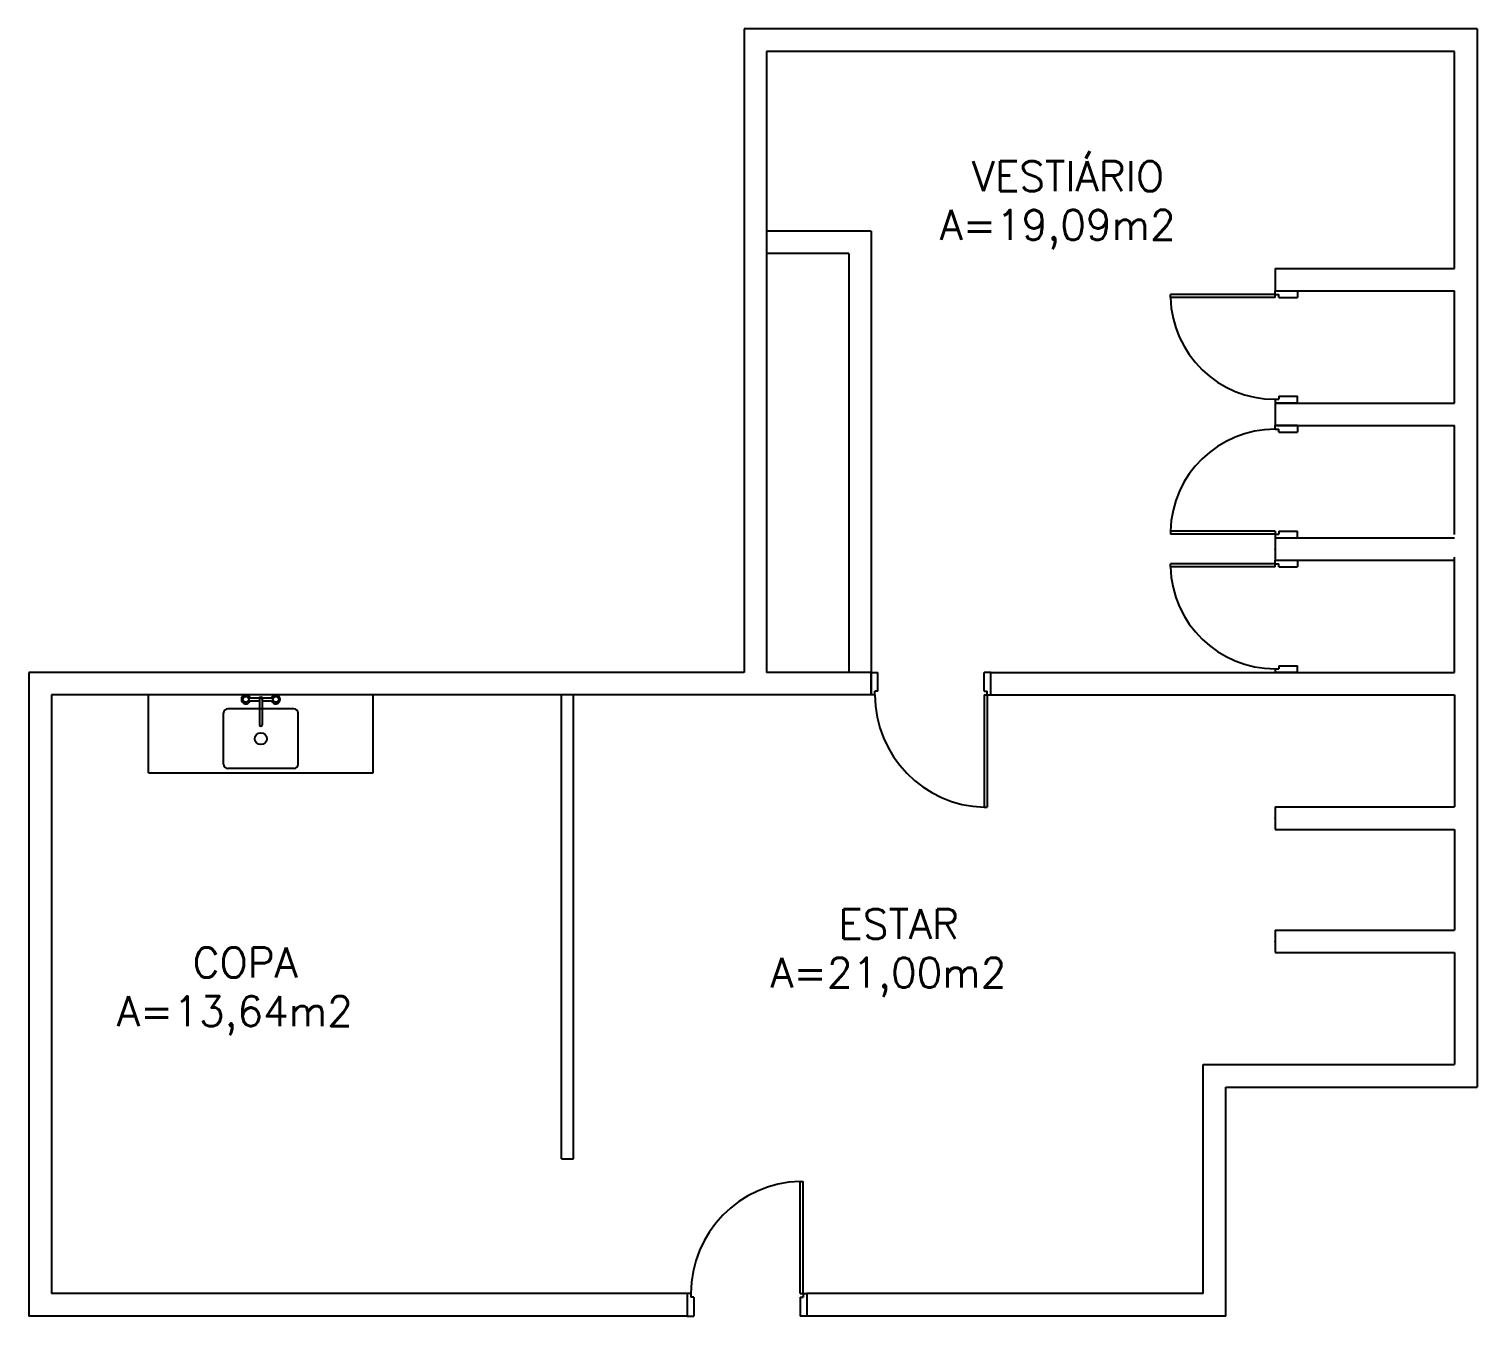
# Model space of a CAD drawing. Extents: x -9776 to 427, y 104 to 15129.
# Drawn here: x 366.92 to 376.6, y 103.88 to 112.48 of the extents above; entities that cross this region are included whole.
import ezdxf
from ezdxf.enums import TextEntityAlignment as Align

# ---------------------------------------------------------------- set-up
doc = ezdxf.new("R2010")
doc.units = 0
doc.header["$MEASUREMENT"] = 0
for name, color, linetype in [('1', 1, 'CONTINUOUS'), ('2', 2, 'CONTINUOUS'), ('3', 3, 'CONTINUOUS'), ('ALVENARIA', 2, 'CONTINUOUS'), ('TEXTO', 2, 'CONTINUOUS'), ('ÁREA', 2, 'CONTINUOUS')]:
    doc.layers.add(name, color=color, linetype=linetype)
doc.styles.add('UNB-100', font='simplex.shx', dxfattribs={"height": 0.2})

# ---------------------------------------------------------------- blocks, each defined once
blk = doc.blocks.new('A$C5A445189')
at = {"layer": '1'}
for p, q in [((0.47, 0.4), (0.03, 0.4)), ((0.1673, 0.4719), (0.2393, 0.4719)), ((0.1673, 0.4539), (0.241, 0.4539)), ((0.241, 0.4629), (0.241, 0.2929)), ((0.259, 0.4629), (0.259, 0.2929)), ((0.259, 0.4539), (0.3327, 0.4539)), ((0.2607, 0.4719), (0.3327, 0.4719)), ((0, 0.03), (0, 0.37)), ((0.5, 0.03), (0.5, 0.37)), ((0.47, 0), (0.03, 0))]:
    blk.add_line(p, q, dxfattribs=at)
for centre, radius in [((0.15, 0.4629), 0.02), ((0.35, 0.4629), 0.02), ((0.25, 0.2), 0.04)]:
    blk.add_circle(centre, radius, dxfattribs=at)
for centre, radius, start, end in [((0.15, 0.4629), 0.03, 19.47122, 340.52878), ((0.35, 0.4629), 0.03, 199.47122, 160.52878), ((0.03, 0.37), 0.03, 90, 180), ((0.25, 0.4629), 0.014, 40.0052, 139.9948), ((0.25, 0.4629), 0.009, 0, 180), ((0.47, 0.37), 0.03, 0, 90), ((0.25, 0.2929), 0.009, 180, 360), ((0.03, 0.03), 0.03, 180, 270), ((0.47, 0.03), 0.03, 270, 0)]:
    blk.add_arc(centre, radius, start, end, dxfattribs=at)
blk = doc.blocks.new('A$C74345B8E')
at = {"layer": '1'}
blk.add_arc((0.775, 0.15), 0.75, 91.52807, 180, dxfattribs=at)
at = {"layer": '2'}
for p, q in [((0.755, 0.15), (0.755, 0.8997)), ((0.755, 0.8997), (0.775, 0.8997)), ((0.775, 0.15), (0.775, 0.8997)), ((0.025, 0.15), (0, 0.15)), ((0, 0.15), (0, 0)), ((0.025, 0.15), (0.025, 0.125)), ((0.045, 0.125), (0.025, 0.125)), ((0.045, 0.125), (0.045, 0)), ((0.755, 0.15), (0.775, 0.15)), ((0.755, 0.125), (0.755, 0)), ((0.755, 0.125), (0.775, 0.125)), ((0.775, 0.15), (0.8, 0.15)), ((0.775, 0.15), (0.775, 0.125)), ((0.8, 0.15), (0.8, 0)), ((0, 0), (0.045, 0)), ((0.8, 0), (0.755, 0))]:
    blk.add_line(p, q, dxfattribs=at)
blk = doc.blocks.new('A$C546406C8')
at = {"layer": '1'}
blk.add_arc((0.775, 0.7497), 0.75, 180, 268.47193, dxfattribs=at)
at = {"layer": '2'}
for p, q in [((0, 0.8997), (0, 0.7497)), ((0, 0.7497), (0, 0.8997)), ((0, 0.8997), (0.045, 0.8997)), ((0.045, 0.7747), (0.045, 0.8997)), ((0.755, 0.7747), (0.755, 0.8997)), ((0.8, 0.8997), (0.755, 0.8997)), ((0.8, 0.7497), (0.8, 0.8997)), ((0.045, 0.7747), (0.025, 0.7747)), ((0.025, 0.7497), (0.025, 0.7747)), ((0.755, 0.7747), (0.775, 0.7747)), ((0.775, 0.7497), (0.775, 0.7747)), ((0.025, 0.7497), (0, 0.7497)), ((0.755, 0.7497), (0.755, 0)), ((0.755, 0.7497), (0.775, 0.7497)), ((0.775, 0.7497), (0.775, 0)), ((0.775, 0.7497), (0.8, 0.7497)), ((0.755, 0), (0.775, 0))]:
    blk.add_line(p, q, dxfattribs=at)
blk = doc.blocks.new('A$C1DAE1E1D')
at = {"layer": '1'}
blk.add_arc((0.7002, 0.7252), 0.7002, 181.6368, 270, dxfattribs=at)
at = {"layer": '2'}
for p, q in [((0.7002, 0.7252), (0, 0.7252)), ((0, 0.7052), (0, 0.7252)), ((0.7002, 0.7052), (0, 0.7052)), ((0.7002, 0.7252), (0.7002, 0.7502)), ((0.7002, 0.7502), (0.8502, 0.7502)), ((0.7002, 0.7052), (0.7002, 0.7252)), ((0.7002, 0.7252), (0.7252, 0.7252)), ((0.7252, 0.7052), (0.7252, 0.7252)), ((0.7252, 0.7052), (0.8502, 0.7052)), ((0.8502, 0.7502), (0.8502, 0.7052)), ((0.7002, 0.025), (0.7002, 0)), ((0.7002, 0.025), (0.7252, 0.025)), ((0.8502, 0), (0.7002, 0)), ((0.7002, 0), (0.8502, 0)), ((0.7252, 0.045), (0.8502, 0.045)), ((0.7252, 0.045), (0.7252, 0.025)), ((0.8502, 0), (0.8502, 0.045))]:
    blk.add_line(p, q, dxfattribs=at)
blk = doc.blocks.new('A$C34641248')
at = {"layer": '1'}
blk.add_arc((0.7002, 0.025), 0.7002, 90, 178.3632, dxfattribs=at)
at = {"layer": '2'}
for p, q in [((0.8502, 0.7502), (0.7002, 0.7502)), ((0.7002, 0.7252), (0.7002, 0.7502)), ((0.7002, 0.7502), (0.8502, 0.7502)), ((0.7002, 0.7252), (0.7252, 0.7252)), ((0.7252, 0.7052), (0.7252, 0.7252)), ((0.7252, 0.7052), (0.8502, 0.7052)), ((0.8502, 0.7502), (0.8502, 0.7052)), ((0.7002, 0.045), (0, 0.045)), ((0, 0.045), (0, 0.025)), ((0.7002, 0.025), (0, 0.025)), ((0.7002, 0.045), (0.7002, 0.025)), ((0.7002, 0.025), (0.7002, 0)), ((0.7002, 0.025), (0.7252, 0.025)), ((0.7002, 0), (0.8502, 0)), ((0.7252, 0.045), (0.8502, 0.045)), ((0.7252, 0.045), (0.7252, 0.025)), ((0.8502, 0), (0.8502, 0.045))]:
    blk.add_line(p, q, dxfattribs=at)

msp = doc.modelspace()

# ---------------------------------------------------------------- linework, layer by layer
at = {"layer": '2'}
for p, q in [((367.7184, 107.5136), (367.7184, 108.0336)), ((369.2184, 107.5136), (369.2184, 108.0336)), ((370.4784, 104.9336), (370.4784, 108.0336)), ((370.5584, 104.9336), (370.5584, 108.0336)), ((367.7184, 107.5136), (369.2184, 107.5136)), ((370.4784, 104.9336), (370.5584, 104.9336))]:
    msp.add_line(p, q, dxfattribs=at)
at = {"layer": '3'}
msp.add_point((375.2484, 109.0088), dxfattribs=at)
at = {"layer": 'ALVENARIA'}
for p, q in [((376.5984, 112.4836), (371.6984, 112.4836)), ((371.6984, 112.4836), (371.6984, 108.1836)), ((376.5984, 112.4836), (376.5984, 105.4136)), ((376.4484, 112.3336), (371.8484, 112.3336)), ((371.8484, 112.3336), (371.8484, 108.1836)), ((376.4484, 110.8842), (376.4484, 112.3336)), ((375.2484, 110.8842), (376.4484, 110.8842)), ((375.2484, 110.8842), (375.2484, 110.7342)), ((375.2484, 110.7342), (376.4484, 110.7342)), ((376.4484, 109.984), (376.4484, 110.7342)), ((375.2484, 109.984), (376.4484, 109.984)), ((375.2484, 109.984), (375.2484, 109.834)), ((375.2484, 109.834), (376.4484, 109.834)), ((376.4484, 109.1053), (376.4484, 109.834)), ((375.2484, 109.0838), (376.4484, 109.0838)), ((375.2484, 109.0838), (375.2484, 108.9338)), ((375.2484, 108.9338), (376.4484, 108.9338)), ((376.4484, 108.1836), (376.4484, 108.9553)), ((371.6984, 108.1836), (366.9184, 108.1836)), ((366.9184, 108.1836), (366.9184, 103.8836)), ((372.5484, 108.1836), (371.8484, 108.1836)), ((372.5484, 108.0336), (372.5484, 108.1836)), ((373.3484, 108.1836), (376.4484, 108.1836)), ((373.3484, 108.0336), (373.3484, 108.1836)), ((372.5484, 108.0336), (367.0684, 108.0336)), ((367.0684, 108.0336), (367.0684, 104.0336)), ((373.3484, 108.0336), (376.4484, 108.0336)), ((376.4484, 108.0336), (376.4484, 107.2853)), ((375.2484, 107.2853), (375.2484, 107.1353)), ((375.2484, 107.2853), (376.4484, 107.2853)), ((375.2484, 107.1353), (376.4484, 107.1353)), ((376.4484, 107.1353), (376.4484, 106.4619)), ((375.2484, 106.4619), (375.2484, 106.3119)), ((375.2484, 106.4619), (376.4484, 106.4619)), ((375.2484, 106.3119), (376.4484, 106.3119)), ((376.4484, 106.3119), (376.4484, 105.5636)), ((374.7684, 104.0336), (374.7684, 105.5636)), ((374.7684, 105.5636), (376.4484, 105.5636)), ((374.9184, 103.8836), (374.9184, 105.4136)), ((374.9184, 105.4136), (376.5984, 105.4136)), ((371.3184, 104.0336), (367.0684, 104.0336)), ((371.3184, 104.0336), (371.3184, 103.8836)), ((374.7684, 104.0336), (372.1184, 104.0336)), ((372.1184, 104.0336), (372.1184, 103.8836)), ((371.3184, 103.8836), (366.9184, 103.8836)), ((374.9184, 103.8836), (372.1184, 103.8836))]:
    msp.add_line(p, q, dxfattribs=at)
at = {"layer": 'ALVENARIA', "color": 1}
for p, q in [((372.5484, 111.1336), (371.8484, 111.1336)), ((372.5484, 111.1336), (372.5484, 108.0336)), ((372.3984, 110.9836), (371.8484, 110.9836)), ((372.3984, 110.9836), (372.3984, 108.1836))]:
    msp.add_line(p, q, dxfattribs=at)
at = {"layer": 'ALVENARIA'}
for p in [(375.2484, 107.2103), (375.2484, 106.3869)]:
    msp.add_point(p, dxfattribs=at)

# ---------------------------------------------------------------- block references
at = {"layer": '3'}
for name, p in [('A$C1DAE1E1D', (374.5485, 109.984)), ('A$C34641248', (374.5482, 109.0838)), ('A$C1DAE1E1D', (374.5485, 108.1836)), ('A$C546406C8', (372.5484, 107.2839)), ('A$C5A445189', (368.2184, 107.5414)), ('A$C74345B8E', (371.3184, 103.8836))]:
    msp.add_blockref(name, p, dxfattribs=at)

# ---------------------------------------------------------------- texts
at = {"layer": 'TEXTO', "linetype": 'Continuous', "style": 'UNB-100'}
for s, p in [('VESTIÁRIO', (373.8641, 111.3995)), ('ESTAR', (372.7326, 106.403)), ('COPA', (368.3637, 106.1457))]:
    msp.add_text(s, height=0.2, dxfattribs=at).set_placement(p, align=Align.CENTER)
at = {"layer": 'ÁREA', "linetype": 'Continuous', "style": 'UNB-100'}
for s, p in [('A=19,09m2', (373.0066, 111.0743)), ('A=21,00m2', (371.8751, 106.0779)), ('A=13,64m2', (367.5062, 105.8205))]:
    msp.add_text(s, height=0.2, dxfattribs=at).set_placement(p)

doc.saveas('drawing.dxf')
